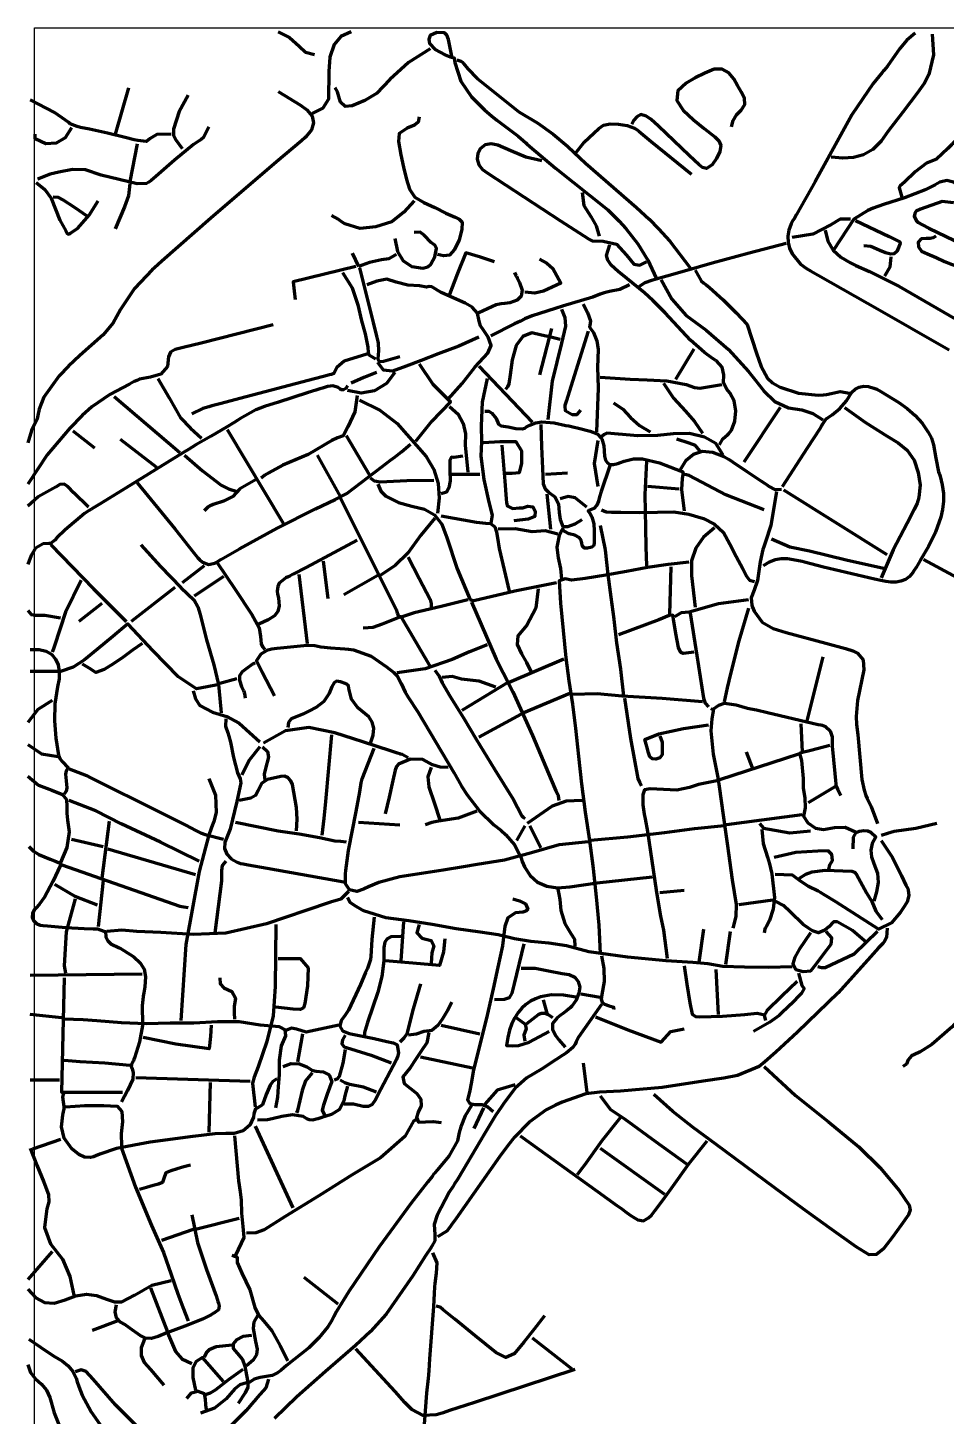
# Model space of a CAD drawing. Header units: inches. Extents: x 0 to 120, y 0 to 120.
# Drawn here: x -0.4 to 49.3, y 44.9 to 120 of the extents above; entities that cross this region are included whole.
import ezdxf

# ---------------------------------------------------------------- set-up
doc = ezdxf.new("R2010")
doc.units = ezdxf.units.IN
doc.header["$MEASUREMENT"] = 0
doc.layers.add('Calque 1', color=7, linetype='Continuous')

msp = doc.modelspace()

# ---------------------------------------------------------------- linework, layer by layer
msp.add_lwpolyline([(0, 0), (0, 120), (120, 120), (120, 0), (0, 0)])
at = {"layer": 'Calque 1', "color": 7, "lineweight": 70, "true_color": 0xffffff}
for points in [[(13.18, 119.778), (13.793, 119.468), (14.311, 118.997), (14.666, 118.683), (15.153, 118.561)], [(17.125, 119.778), (16.571, 119.53), (16.207, 119.087), (15.97, 118.408), (15.929, 117.633), (15.912, 116.133), (15.597, 115.648), (15.021, 115.372)], [(22.583, 118.462), (22.388, 119.374), (22.315, 119.594), (22.172, 119.727), (21.76, 119.74), (21.404, 119.576), (21.33, 119.363), (21.363, 119.141), (21.679, 118.817), (22.208, 118.539), (22.484, 118.426), (22.628, 118.39), (22.702, 118.379), (22.743, 118.126), (23.072, 117.116), (23.638, 116.271), (24.363, 115.539), (24.719, 115.234), (25.004, 115.01), (26.168, 114.14), (26.444, 113.907), (26.577, 113.785), (26.642, 113.723), (26.794, 113.576), (28.179, 112.406), (31.02, 110.156), (31.637, 109.546), (31.993, 109.149), (32.637, 108.316), (33.186, 107.423), (33.631, 106.462)], [(47.637, 119.712), (47.185, 119.332), (46.812, 118.885), (46.142, 117.928), (45.961, 117.7), (45.937, 117.672), (45.861, 117.584), (45.694, 117.385), (45.373, 116.981), (44.214, 115.284), (42.226, 111.688), (41.222, 109.896), (41.09, 109.676), (41.028, 109.572), (40.939, 109.4), (40.816, 109.059), (40.76, 108.722), (40.771, 108.393), (40.847, 108.075), (40.986, 107.772), (41.447, 107.224), (41.764, 106.985), (41.977, 106.858), (42.394, 106.619), (45.731, 104.72), (49.066, 102.817), (49.482, 102.578)], [(48.558, 119.646), (48.631, 118.532), (48.389, 117.479), (48.132, 116.983), (47.769, 116.473), (46.973, 115.442), (46.187, 114.404), (45.801, 113.861), (45.353, 113.415), (44.855, 113.127), (44.31, 112.977), (43.724, 112.943), (43.1, 113.005)], [(56.186, 119.646), (54.996, 118.612), (54.719, 118.337), (54.65, 118.268), (54.477, 118.098), (54.022, 117.664), (52.143, 115.994), (50.269, 114.32), (49.817, 113.883), (49.665, 113.731), (49.652, 113.719), (49.6, 113.674), (49.408, 113.468), (48.789, 112.897), (48.258, 112.68), (47.64, 112.201), (47.066, 111.642), (46.831, 111.45), (46.778, 111.352), (46.914, 110.834)], [(21.4, 118.857), (20.237, 118.125), (19.223, 117.21), (18.494, 116.445), (17.865, 116.072), (17.187, 115.776), (16.809, 115.743), (16.549, 115.972), (16.458, 116.292), (16.397, 116.534), (16.271, 116.753)], [(22.846, 118.265), (23.068, 118.196), (23.156, 118.143), (23.215, 118.071), (23.449, 117.787), (23.94, 117.25), (26.206, 115.454), (27.227, 114.836), (28.053, 114.248), (28.832, 113.598), (29.203, 113.256), (29.811, 112.684), (32.575, 110.275), (33.246, 109.65), (33.763, 109.131), (34.369, 108.456), (35.472, 107.021)], [(37.708, 114.648), (37.801, 114.99), (37.975, 115.286), (38.229, 115.542), (38.426, 115.857), (38.407, 116.184), (38.237, 116.532), (38.039, 116.886), (37.827, 117.23), (37.558, 117.56), (37.21, 117.767), (36.777, 117.762), (36.257, 117.551), (35.745, 117.299), (35.259, 117.01), (34.808, 116.581), (34.75, 116.071), (35.096, 115.539), (35.655, 115.03), (36.232, 114.544), (36.806, 114.107), (37.027, 113.892), (37.137, 113.632), (37.069, 113.314), (36.903, 112.922), (36.665, 112.58), (36.363, 112.393), (36.146, 112.435), (35.949, 112.587), (35.418, 113.098), (34.587, 113.884), (33.757, 114.671), (33.346, 115.056), (33.098, 115.215), (32.801, 115.306), (32.587, 115.189), (32.424, 115.011), (32.316, 114.78)], [(13.18, 116.555), (14.389, 115.809), (14.737, 115.563), (15.014, 115.223), (15.098, 114.859), (14.988, 114.483), (14.685, 114.11), (14.634, 114.064), (14.435, 113.894), (13.989, 113.513), (13.097, 112.753), (9.533, 109.704), (7.767, 108.16), (6.891, 107.38), (6.499, 107.026), (6.368, 106.906), (5.412, 105.904), (4.657, 104.765), (4.259, 104.048), (3.716, 103.397), (2.448, 102.271), (1.839, 101.707), (1.331, 101.179), (0.505, 100.029), (0.252, 99.367), (0.182, 99.033), (0.138, 98.856), (-0.164, 98.216), (-0.366, 97.551)], [(5.092, 116.753), (4.368, 114.254)], [(7.393, 114.254), (6.614, 114.222), (6.259, 114.013), (6.057, 113.849), (5.581, 113.895), (5.389, 113.944), (4.907, 114.062), (3.942, 114.294), (2.975, 114.513), (2.49, 114.614), (2.306, 114.654), (1.937, 114.813), (1.852, 114.87), (1.681, 114.995), (1.078, 115.421), (-0.235, 116.095)], [(8.314, 116.358), (7.819, 115.48), (7.526, 114.517), (7.512, 114.199), (7.644, 113.944), (7.985, 113.465)], [(20.808, 115.175), (20.759, 114.886), (20.556, 114.728), (20.16, 114.562), (19.725, 114.288), (19.683, 113.847), (19.823, 113.129), (19.955, 112.456), (20.115, 111.791), (20.294, 111.264), (20.567, 110.839), (21.062, 110.544), (21.663, 110.285), (22.253, 109.975), (22.761, 109.752), (22.981, 109.652), (23.14, 109.495), (23.123, 109.098), (22.966, 108.536), (22.715, 108.007), (22.449, 107.701), (22.133, 107.663), (21.794, 107.744)], [(2.001, 114.583), (1.662, 114.047), (1.172, 113.756), (0.604, 113.732), (0.034, 113.998), (0.028, 114.254)], [(9.432, 114.648), (9.135, 114.067), (9.012, 113.962), (8.872, 113.873), (8.595, 113.685), (7.567, 112.836), (6.568, 111.952), (6.307, 111.744), (6.175, 111.646), (6.051, 111.572), (5.55, 111.553), (3.611, 112.027), (2.755, 112.313), (2.048, 112.337), (1.32, 112.192), (0.846, 112.085), (0.16, 111.821)], [(29.291, 113.235), (29.739, 113.807), (30.264, 114.308), (30.528, 114.556), (30.773, 114.737), (31.141, 114.803), (31.597, 114.789), (32.061, 114.707), (32.458, 114.57), (32.607, 114.484), (32.691, 114.416), (32.826, 114.305), (33.367, 113.858), (35.538, 112.084)], [(5.552, 113.728), (5.157, 111.689)], [(27.449, 112.807), (26.578, 112.994), (25.764, 113.349), (25.061, 113.648), (24.708, 113.723), (24.386, 113.671), (24.122, 113.479), (23.982, 113.209), (23.955, 112.891), (24.045, 112.58), (24.234, 112.34), (24.489, 112.147), (26.475, 110.859), (28.46, 109.568), (29.972, 108.585), (30.066, 108.523), (30.163, 108.48), (30.768, 108.465), (31.487, 108.29), (32.022, 107.711), (32.415, 107.214), (32.745, 107.162), (33.105, 107.349)], [(0.094, 111.624), (0.561, 111.257), (0.903, 110.789), (1.361, 109.601), (1.685, 109.026), (1.762, 108.879), (1.828, 108.846), (1.945, 108.898), (2.351, 109.159), (2.951, 109.858), (3.448, 110.637)], [(5.157, 111.558), (5.079, 110.911), (4.86, 110.31), (4.368, 109.125)], [(51.451, 111.032), (50.936, 110.954), (50.484, 111.104), (49.717, 111.655), (49.352, 111.738), (48.978, 111.642), (48.717, 111.497), (48.183, 111.227), (47.071, 110.803), (45.935, 110.437), (45.374, 110.238), (45.077, 110.124), (44.32, 109.646), (43.231, 107.974)], [(2.856, 109.815), (2.199, 110.26), (1.54, 110.701), (1.291, 110.819), (1.015, 110.834)], [(20.545, 110.637), (19.976, 110.028), (19.329, 109.513), (18.472, 109.228), (17.605, 109.147), (16.792, 109.394), (16.596, 109.529), (16.505, 109.602), (16.425, 109.658), (16.073, 109.848)], [(29.619, 111.098), (29.722, 110.391), (30.092, 109.79), (30.377, 109.283), (30.54, 108.73)], [(49.743, 110.538), (49.097, 110.602), (47.939, 110.184), (47.699, 110.077), (47.637, 110.015), (47.596, 109.807), (47.693, 109.569), (47.806, 109.469), (48.038, 109.341), (48.38, 109.16), (49.774, 108.503)], [(44.152, 109.651), (43.587, 109.643), (43.087, 109.343), (42.102, 108.836), (40.996, 108.664)], [(19.493, 108.599), (19.643, 107.893), (19.952, 107.391), (20.41, 107.096), (21.005, 107.008), (21.276, 107.069), (21.447, 107.213), (21.658, 107.615), (21.743, 108.06), (21.654, 108.248), (21.46, 108.39), (21.071, 108.783), (20.857, 108.941), (20.545, 108.928)], [(42.771, 109.059), (42.924, 108.451), (43.212, 107.971), (43.622, 107.591), (44.136, 107.284), (44.428, 107.149), (45.17, 106.823), (46.763, 106.034), (49.838, 104.249)], [(44.415, 109.585), (46.243, 108.705), (46.7, 108.485), (46.814, 108.43), (46.828, 108.342), (46.763, 108.159), (46.643, 107.902), (46.508, 107.776), (46.32, 107.76), (46.043, 107.835), (45.735, 107.946), (45.573, 108.023), (45.241, 108.173), (44.875, 108.204)], [(37.05, 97.453), (37.239, 97.761), (37.508, 98.002), (37.57, 98.066), (37.698, 98.244), (37.884, 98.73), (37.935, 99.28), (37.846, 99.816), (37.615, 100.257), (37.446, 100.45), (37.275, 100.795), (37.298, 101.232), (37.202, 101.645), (36.902, 101.98), (36.855, 102.011), (36.662, 102.133), (36.248, 102.43), (35.494, 103.1), (34.12, 104.579), (33.451, 105.256), (32.993, 105.665), (32.047, 106.441), (31.573, 106.826), (31.2, 107.154), (31.01, 107.423), (30.945, 107.688), (31.132, 108.27)], [(40.667, 108.336), (38.665, 107.802), (36.665, 107.265), (35.283, 106.882), (34.213, 106.569), (33.376, 106.333), (33.027, 106.2), (32.71, 106.001)], [(48.755, 108.73), (48.617, 108.641), (48.463, 108.599), (48.247, 108.602), (47.965, 108.581), (47.8, 108.402), (47.825, 108.145), (47.98, 107.915), (48.319, 107.766), (48.779, 107.582), (49.231, 107.366), (49.639, 107.203), (50.018, 107.077), (50.399, 106.955)], [(17.191, 107.81), (17.52, 107.086)], [(19.558, 107.744), (19.174, 107.502), (18.769, 107.448), (18.122, 107.313), (17.52, 107.086)], [(24.885, 107.349), (24.125, 107.587), (23.335, 107.834), (22.887, 106.703), (22.452, 105.574)], [(27.318, 107.481), (27.72, 107.277), (28.035, 106.989), (28.475, 106.195), (27.542, 105.764), (27.059, 105.645), (26.529, 105.705)], [(46.322, 107.612), (46.278, 107.049), (45.993, 106.56)], [(17.388, 107.086), (15.679, 106.67), (13.984, 106.258), (14.043, 105.775), (14.101, 105.311)], [(16.665, 106.757), (17.189, 105.931), (17.488, 105.013), (17.687, 104.149), (17.895, 103.446), (18.037, 102.73), (18.045, 102.433), (18.08, 102.316), (18.441, 102.089)], [(17.586, 107.021), (18.326, 104.062), (18.493, 103.317), (18.566, 103.038), (18.586, 102.939), (18.601, 102.524), (18.575, 102.098), (18.65, 101.956), (18.879, 101.973), (19.756, 102.22)], [(25.97, 106.757), (26.043, 106.609), (26.062, 106.572), (26.067, 106.563), (26.119, 106.472), (26.244, 106.223), (26.373, 105.805), (26.334, 105.488), (26.119, 105.264), (25.718, 105.126), (25.445, 105.088), (25.245, 105.07), (24.973, 105.016), (24.03, 104.587)], [(35.735, 106.889), (36.073, 106.312), (36.206, 106.195), (36.322, 106.109), (36.518, 105.955), (37.249, 105.283), (37.968, 104.591), (38.563, 103.959), (39.059, 102.406), (39.311, 101.685), (39.657, 101.044), (39.918, 100.799), (40.339, 100.572), (41.337, 100.239), (42.404, 100.138), (42.68, 100.15), (42.854, 100.168), (43.097, 100.222), (43.586, 100.335), (44.086, 100.247)], [(22.386, 99.919), (23.143, 100.765), (23.846, 101.659), (24.518, 102.407), (24.7, 102.823), (24.55, 103.272), (24.284, 103.649), (24.136, 103.886), (24.052, 104.133), (23.965, 104.561), (23.675, 104.884), (23.299, 105.098), (22.647, 105.395), (21.994, 105.691), (21.496, 105.985), (21.348, 105.999), (21.203, 105.979), (20.828, 106.035), (20.194, 106.075), (19.559, 106.236), (19.057, 106.412), (18.522, 106.291), (17.98, 106.1)], [(32.184, 106.1), (31.668, 105.845), (31.103, 105.744), (30.826, 105.674), (30.605, 105.585), (30.203, 105.435), (28.558, 104.944), (26.924, 104.422), (26.528, 104.253), (26.29, 104.139), (25.969, 103.981), (24.688, 103.338)], [(33.894, 106.363), (34.47, 105.318), (35.249, 104.443), (36.342, 103.64), (37.552, 102.599), (38.624, 101.419), (38.989, 100.967), (39.194, 100.716), (39.452, 100.368), (40.043, 99.791), (40.782, 99.451), (41.506, 99.333), (42.104, 99.147), (42.64, 98.801)], [(28.502, 104.785), (28.693, 104.324), (28.717, 103.864), (28.501, 102.944), (28.005, 100.896), (27.778, 98.801)], [(29.685, 105.048), (29.919, 104.608), (30.082, 104.15), (30.05, 103.891), (30.024, 103.822), (30.077, 103.729), (30.234, 103.516), (30.425, 103.065), (30.493, 102.593), (30.466, 101.62), (30.47, 101.102), (30.487, 100.51), (30.409, 98.143)], [(12.917, 103.93), (9.021, 102.943), (8.045, 102.705), (7.688, 102.62), (7.601, 102.596), (7.354, 102.465), (7.255, 102.213), (7.186, 101.684), (6.842, 101.258), (6.275, 101.108), (5.673, 100.996), (5.532, 100.932), (5.397, 100.862), (5.133, 100.724), (4.083, 100.162), (3.101, 99.504), (2.574, 99.028), (1.908, 98.352), (0.687, 96.902), (-0.366, 95.316)], [(27.975, 103.733), (27.318, 101.234)], [(24.03, 103.272), (22.948, 102.78), (21.831, 102.371), (20.923, 102.008), (20.104, 101.701), (19.358, 101.433), (18.886, 101.478), (18.572, 101.891)], [(28.436, 103.141), (27.937, 103.269), (27.431, 103.378), (26.906, 103.499), (26.415, 103.297), (26.062, 102.815), (25.837, 102.036), (25.737, 101.236), (25.665, 100.738), (25.591, 100.578), (25.477, 100.445)], [(29.948, 103.601), (29.011, 100.593), (28.778, 99.84), (28.696, 99.571), (28.685, 99.515), (28.713, 99.31), (29.08, 99.093), (29.351, 99.088), (29.554, 99.327)], [(17.98, 102.352), (16.751, 101.977), (16.358, 101.636), (16.199, 101.306), (16.048, 101.25), (15.962, 101.228), (15.642, 101.145), (15.138, 101.015), (11.108, 99.952), (10.101, 99.686), (9.598, 99.553), (9.432, 99.509), (9.112, 99.413), (8.511, 99.13)], [(35.669, 102.615), (34.683, 100.971)], [(20.808, 101.826), (21.544, 100.728), (22.508, 99.766), (21.469, 98.712), (20.611, 97.617)], [(24.03, 101.694), (26.923, 98.669)], [(16.928, 100.642), (16.848, 100.492), (16.723, 100.422), (16.598, 100.426), (16.549, 100.453), (16.419, 100.554), (16.137, 100.64), (15.857, 100.603), (15.579, 100.516), (15.432, 100.472), (15.224, 100.408), (14.809, 100.275), (13.152, 99.733), (12.734, 99.609), (12.438, 99.523), (11.979, 99.34), (11.109, 98.851), (10.994, 98.777), (10.792, 98.649), (10.385, 98.399), (9.562, 97.914), (8.735, 97.437), (8.323, 97.196), (8.118, 97.074), (7.78, 96.869), (4.963, 95.117), (3.55, 94.247), (3.194, 94.033), (3.052, 93.949), (2.982, 93.906), (2.706, 93.723), (1.651, 92.85), (1.199, 92.412), (1.091, 92.296), (0.866, 92.116), (0.78, 92.112), (0.476, 92.09), (0.058, 91.857), (-0.19, 91.453), (-0.366, 90.976)], [(6.67, 101.037), (7.285, 99.986), (7.896, 98.91), (8.445, 98.338), (9.037, 97.814)], [(19.493, 101.365), (19.034, 100.759), (18.397, 100.371), (17.667, 100.233), (16.928, 100.379)], [(18.506, 101.365), (17.807, 101.091), (17.125, 100.773)], [(24.49, 101.037), (24.224, 99.76), (24.16, 98.465), (24.189, 97.615), (24.157, 97.222), (24.152, 96.827), (24.312, 95.575), (24.57, 94.343), (24.758, 93.638), (24.731, 93.427), (24.688, 93.211)], [(30.606, 101.102), (32.233, 100.996), (33.136, 100.968), (34.207, 100.907), (35.261, 100.704), (35.705, 100.552), (36, 100.506), (37.182, 100.708)], [(34.025, 100.773), (34.562, 99.974), (35.218, 99.268), (35.707, 98.698), (36.13, 98.077)], [(4.303, 100.05), (7.853, 97.025)], [(17.454, 100.116), (17.321, 99.233), (16.954, 98.424), (16.69, 97.933), (16.387, 97.817), (16.08, 97.675), (14.799, 96.92), (13.429, 96.341), (12.67, 95.924), (12.457, 95.797), (12.259, 95.644)], [(40.47, 95.184), (41.827, 97.279), (42.495, 98.334), (42.577, 98.466), (42.618, 98.533), (42.63, 98.552), (42.648, 98.582), (42.679, 98.639), (42.834, 98.846), (42.867, 98.872), (42.933, 98.917), (43.152, 99.072), (43.568, 99.41), (43.926, 99.817), (44.213, 100.287), (44.393, 100.457), (44.609, 100.567), (44.855, 100.615), (45.125, 100.599), (45.414, 100.515), (45.562, 100.448), (45.793, 100.325), (46.764, 99.737), (47.216, 99.401), (47.636, 99.027), (48.018, 98.608), (48.352, 98.138), (48.519, 97.803), (48.63, 97.45), (48.765, 96.716), (48.912, 95.985), (48.939, 95.896), (48.954, 95.852), (48.989, 95.746), (49.109, 95.274), (49.168, 94.818), (49.17, 94.377), (49.124, 93.948), (49.034, 93.532), (48.747, 92.729), (48.358, 91.953), (47.917, 91.194), (47.691, 90.816), (47.58, 90.627), (47.526, 90.538), (47.342, 90.322), (47.122, 90.168), (46.874, 90.07), (46.607, 90.023), (46.33, 90.02), (46.051, 90.056), (45.961, 90.074), (45.788, 90.111), (45.442, 90.186), (42.685, 90.831), (42.001, 91.011), (41.66, 91.104), (41.537, 91.138), (41.446, 91.162), (40.741, 91.28), (40.401, 91.276), (40.068, 91.218), (39.74, 91.099), (39.417, 90.91)], [(17.586, 99.853), (18.683, 99.325), (19.614, 98.597), (21.186, 96.815), (21.608, 96.118), (21.833, 95.361), (21.887, 94.562), (21.794, 93.737)], [(22.452, 99.524), (22.915, 99.099), (23.196, 98.6), (23.318, 98.037), (23.306, 97.42), (23.438, 95.973)], [(24.359, 99.261), (24.577, 99.259), (24.742, 99.16), (24.982, 98.868), (25.101, 98.562), (25.254, 98.476), (25.628, 98.411), (26.031, 98.328), (26.387, 98.311), (26.528, 98.354), (26.624, 98.417), (26.793, 98.516), (27.126, 98.642), (27.454, 98.689), (28.104, 98.626), (28.751, 98.49), (28.904, 98.465), (28.978, 98.452), (29.127, 98.422), (29.423, 98.346), (30.059, 98.188), (30.448, 98.034), (30.683, 97.778), (30.791, 97.388), (30.84, 96.825), (30.899, 96.61), (30.993, 96.466), (31.129, 96.39), (31.314, 96.379), (31.553, 96.432), (31.696, 96.482), (31.9, 96.562), (32.41, 96.683), (32.894, 96.69), (33.81, 96.471), (34.7, 96.122), (34.925, 96.04), (35.039, 96.002), (35.093, 95.946), (35.032, 95.631), (34.996, 95.025), (35.143, 93.869)], [(31.329, 99.721), (31.833, 99.376), (32.243, 98.925), (32.738, 98.484), (33.302, 98.143)], [(40.338, 99.458), (38.365, 96.499)], [(43.823, 99.458), (44.956, 98.654), (46.134, 97.918), (46.72, 97.546), (47.219, 97.152), (47.581, 96.609), (47.814, 95.957), (47.907, 95.262), (47.844, 94.593), (47.75, 94.289), (47.591, 93.948), (47.216, 93.216), (46.447, 91.763), (45.796, 90.252)], [(27.384, 98.538), (27.435, 97.349), (27.485, 96.16), (27.524, 95.328), (27.619, 95.072), (27.802, 94.89), (28.156, 94.631), (28.339, 94.246), (28.386, 93.792), (28.446, 93.406), (28.586, 93.033), (28.861, 93.036), (29.256, 93.18), (29.619, 93.409)], [(2.067, 98.209), (3.25, 97.288)], [(4.631, 97.749), (6.604, 96.236)], [(10.418, 98.275), (13.443, 93.211)], [(16.862, 97.946), (18.112, 95.842)], [(30.474, 97.683), (30.278, 96.433), (30.474, 95.184)], [(37.247, 96.894), (36.857, 97.511), (36.243, 97.862), (35.427, 98.053), (34.549, 98.039), (33.702, 97.949), (32.634, 97.933), (31.589, 98.019), (30.971, 98.073), (30.809, 98.004), (30.672, 97.88)], [(35.998, 97.124), (35.753, 97.416), (35.422, 97.533), (34.749, 97.749)], [(5.552, 95.381), (7.617, 92.882), (8.624, 91.613), (8.837, 91.334), (8.92, 91.237), (9.085, 91.091), (9.416, 90.974), (9.75, 91.047), (9.835, 91.089), (9.877, 91.113), (10.086, 91.237), (11.093, 91.821), (13.133, 92.939), (15.208, 93.99), (16.258, 94.491), (16.896, 94.814), (18.795, 96.257), (19.265, 96.624), (19.506, 96.798), (19.608, 96.869), (19.861, 97.065), (20.348, 97.486)], [(8.117, 96.894), (9.079, 96.043), (10.098, 95.261), (10.499, 95.064), (10.944, 94.921)], [(15.284, 96.894), (16.534, 94.658)], [(25.477, 95.907), (25.848, 95.906), (26.232, 95.95), (26.364, 96.431), (26.364, 97.11), (26.061, 97.603), (25.169, 97.608), (24.293, 97.551)], [(25.279, 97.42), (25.446, 95.488), (25.523, 94.522), (25.538, 94.316), (25.546, 94.254), (25.579, 94.149), (25.857, 93.995), (26.24, 94.046), (26.422, 94.046), (26.693, 94.126), (26.964, 94.085), (27.091, 93.866), (27.072, 93.563), (26.701, 93.425), (25.937, 93.343)], [(34.946, 96.105), (35.254, 96.617), (35.654, 96.948), (36.133, 97.094), (36.683, 97.051), (37.292, 96.814), (37.572, 96.65), (37.767, 96.527), (38.532, 96.01), (39.295, 95.49), (39.489, 95.364), (39.6, 95.292), (39.741, 95.195), (40.045, 95.036), (40.404, 95.053)], [(23.175, 96.828), (22.689, 96.753), (22.567, 96.771), (22.477, 96.6), (22.464, 96.043), (22.479, 95.496), (22.408, 95.122), (22.286, 94.88), (21.991, 94.789)], [(31.132, 96.302), (30.648, 94.929), (30.567, 94.63), (30.511, 94.396), (30.423, 94.174), (30.262, 93.994), (29.992, 93.885), (29.948, 93.877), (29.976, 93.836), (30.047, 93.741), (30.156, 93.551), (30.264, 93.171), (30.281, 92.793), (30.269, 92.42), (30.271, 92.237), (30.279, 92.107), (30.24, 91.974), (30.148, 91.903), (29.91, 91.851), (29.751, 91.853), (29.629, 91.983), (29.604, 92.154), (29.558, 92.325), (29.473, 92.441), (29.223, 92.562), (28.928, 92.638), (28.659, 92.784), (28.604, 92.846), (28.579, 92.881), (28.539, 92.852), (28.378, 92.533), (28.266, 91.918), (28.331, 91.326), (28.45, 90.751), (28.502, 90.186)], [(33.105, 96.565), (33.018, 94.757), (33.062, 92.949), (33.077, 91.929), (33.105, 90.91)], [(11.996, 95.579), (11.108, 95.065), (10.735, 94.65), (10.228, 94.391), (9.667, 94.222), (9.464, 94.131), (9.387, 94.093), (9.169, 93.869)], [(21.597, 95.513), (20.149, 95.493), (18.706, 95.421), (18.392, 95.479), (18.178, 95.644)], [(24.096, 95.842), (22.583, 95.842)], [(28.83, 95.907), (27.647, 95.842)], [(39.483, 93.935), (37.395, 94.745), (35.41, 95.782), (35.274, 95.831), (35.143, 95.842)], [(2.922, 94.066), (2.131, 94.854), (1.805, 95.187), (1.598, 95.316), (1.365, 95.298), (1.174, 95.181), (0.849, 94.996), (0.191, 94.638), (-0.366, 94.132)], [(18.572, 95.316), (18.737, 94.939), (18.997, 94.669), (19.691, 94.332), (20.414, 94.136), (21.095, 93.96), (21.64, 93.651), (22.043, 93.158), (22.298, 92.431), (22.86, 90.734), (23.57, 89.069)], [(27.712, 94.789), (27.91, 92.883)], [(29.882, 94.066), (29.249, 94.58), (28.876, 94.658), (28.436, 94.526)], [(34.88, 95.053), (33.17, 95.184)], [(40.141, 94.921), (39.829, 93.09), (39.553, 92.202), (39.452, 91.932), (39.398, 91.776), (39.257, 91.121), (39.107, 90.113), (38.929, 89.583), (38.768, 89.171), (38.801, 88.77), (38.842, 88.668), (38.935, 88.447), (39.374, 87.862), (39.966, 87.507), (40.665, 87.287), (42.807, 86.728), (43.872, 86.428), (44.277, 86.302), (44.532, 86.174), (44.823, 85.813), (44.859, 85.27), (44.529, 83.621), (44.451, 82.756), (44.478, 82.319), (44.547, 81.753), (44.756, 79.353), (44.889, 78.764), (44.983, 78.473), (45.041, 78.324), (45.266, 77.888), (45.599, 76.969)], [(46.125, 91.502), (40.535, 94.987)], [(16.534, 94.592), (18.046, 91.567), (19.557, 88.542), (19.628, 88.364), (19.69, 88.181)], [(30.672, 93.935), (30.932, 93.83), (31.207, 93.802), (31.724, 93.801), (32.711, 93.788), (33.697, 93.799), (34.587, 93.82), (35.403, 93.699), (36.191, 93.463), (36.792, 93.16), (37.276, 92.7), (37.623, 92.068), (37.962, 91.399), (38.315, 90.737), (38.516, 90.348), (38.678, 90.134), (38.957, 90.055)], [(21.663, 93.474), (20.892, 92.559), (20.196, 91.58), (19.514, 90.924), (18.704, 90.384)], [(21.991, 93.606), (23.909, 93.271), (24.392, 93.21), (24.674, 93.189), (24.901, 93.013), (24.997, 92.723), (25.041, 92.423), (25.144, 91.839), (25.674, 89.529)], [(28.304, 92.619), (27.624, 92.786), (26.923, 92.747), (26.01, 92.911), (25.082, 92.883)], [(30.606, 93.08), (30.876, 91.766), (31.01, 90.432), (31.186, 89.2), (31.34, 88.014), (31.488, 86.745), (31.707, 85.313), (31.855, 83.874)], [(36.787, 92.948), (36.191, 92.445), (35.772, 91.856), (35.548, 91.172), (35.537, 90.384), (35.735, 88.674)], [(0.883, 92.028), (2.033, 90.843), (3.186, 89.661), (4.071, 88.771), (4.96, 87.885)], [(5.749, 92.028), (6.824, 90.868), (7.914, 89.722), (8.632, 89.043), (8.837, 88.677), (8.958, 88.277), (9.306, 86.902), (9.702, 85.542), (9.949, 84.483), (10.028, 83.72), (10.089, 82.953)], [(17.454, 92.291), (14.696, 90.804), (13.998, 90.45), (13.822, 90.364), (13.718, 90.314), (13.593, 90.25), (13.238, 89.967), (13.154, 89.778), (13.135, 89.532), (13.152, 89.383), (13.191, 89.155), (13.227, 88.737), (13.163, 88.434), (12.975, 88.2), (12.638, 87.988), (12.128, 87.753)], [(39.878, 92.356), (40.868, 91.935), (41.922, 91.72), (43.917, 91.222), (45.927, 90.778)], [(9.169, 90.91), (7.985, 89.989)], [(9.892, 91.041), (10.828, 89.664), (11.749, 88.278), (12.158, 87.54), (12.227, 87.078), (12.257, 86.691), (12.331, 86.514), (12.457, 86.372)], [(15.613, 91.173), (15.876, 89.134)], [(20.216, 91.37), (20.805, 90.218), (21.408, 89.073), (21.454, 88.868), (21.465, 88.674)], [(35.406, 91.107), (34.278, 90.971), (33.154, 90.807), (32.035, 90.599), (30.912, 90.4), (29.787, 90.214), (29.054, 90.12), (28.704, 90.192), (28.384, 90.085), (28.447, 88.881), (28.597, 87.398), (28.749, 85.918), (28.912, 84.675), (29.096, 83.429), (29.266, 82.116), (29.433, 80.609), (29.599, 79.103), (29.794, 77.585), (30.024, 76.056), (30.224, 74.524), (30.378, 72.995), (30.536, 71.467), (30.606, 69.933)], [(48.098, 91.239), (51.78, 89.266)], [(2.527, 90.121), (1.671, 88.399), (1.078, 86.57), (1.02, 86.404), (0.949, 86.241)], [(10.221, 90.318), (8.643, 89.266)], [(14.298, 90.449), (14.758, 86.701)], [(18.572, 90.384), (16.731, 89.332)], [(34.42, 90.844), (34.354, 88.279)], [(7.59, 89.726), (5.223, 87.885)], [(28.239, 89.989), (25.993, 89.54), (23.765, 89.008), (23.672, 89.024), (23.57, 89.069)], [(27.252, 89.66), (27.126, 88.607), (26.635, 87.699), (26.156, 87.122), (26.104, 86.649), (26.353, 86.149), (26.61, 85.672), (26.858, 85.189)], [(3.645, 88.871), (2.396, 87.885)], [(23.438, 89.069), (21.993, 88.7), (20.541, 88.362), (20.213, 88.245), (19.887, 88.148)], [(23.635, 88.937), (24.97, 85.858), (25.351, 85.11), (25.87, 84.089), (26.932, 81.722), (27.947, 79.335), (28.211, 78.742), (28.309, 78.527), (28.328, 78.468), (28.37, 78.218)], [(38.628, 89.069), (36.996, 88.839), (35.41, 88.401), (34.981, 88.367), (34.617, 88.148)], [(38.628, 88.608), (38.098, 86.843), (37.647, 85.056), (37.469, 84.303), (37.313, 83.545)], [(-0.366, 88.477), (-0.177, 88.272), (0.061, 88.238), (0.563, 88.236), (1.409, 88.082)], [(17.783, 87.556), (18.327, 87.587), (18.827, 87.768), (19.821, 88.159), (21.4, 85.452)], [(35.669, 86.241), (35.095, 86.168), (34.964, 86.208), (34.844, 86.481), (34.694, 87.237), (34.577, 88.023), (34.539, 88.225), (34.335, 88.217), (33.778, 87.984), (31.592, 87.162)], [(35.472, 88.345), (35.836, 86.044), (36.183, 83.74), (36.289, 83.478), (36.458, 83.282)], [(9.892, 84.465), (9.336, 84.36), (8.757, 84.249), (7.782, 84.893), (6.425, 86.313), (5.045, 87.758), (4.234, 87.078), (3.405, 86.389), (2.7, 85.823), (2.096, 85.43), (1.409, 85.189)], [(-0.235, 86.372), (0.246, 86.373), (0.632, 86.279), (0.929, 86.103), (1.141, 85.855), (1.275, 85.545), (1.334, 85.186), (1.324, 84.786), (1.249, 84.358), (1.105, 83.446), (1.082, 82.517), (1.154, 81.583), (1.297, 80.655), (1.37, 80.48), (1.504, 80.314), (1.82, 79.977), (1.71, 79.813), (1.669, 79.638), (1.705, 79.269), (1.746, 78.896), (1.71, 78.717), (1.606, 78.547)], [(5.815, 86.701), (5.309, 86.332), (4.801, 85.967), (4.291, 85.624), (3.774, 85.293), (3.311, 85.141), (2.957, 85.359), (2.593, 85.583)], [(12.983, 83.874), (12.309, 85.145), (12.017, 85.768), (12.258, 86.14), (12.614, 86.363), (12.832, 86.419), (13.131, 86.446), (14.757, 86.609), (15.163, 86.585), (15.489, 86.529), (16.015, 86.464), (16.538, 86.43), (16.795, 86.416), (16.992, 86.403), (17.261, 86.364), (18.218, 86.009), (19.046, 85.445), (19.438, 85.128), (19.613, 84.951), (19.841, 84.53), (20.044, 84.07), (20.207, 83.807), (20.736, 83.012), (22.68, 79.73), (22.916, 79.315), (23.1, 78.994), (23.398, 78.523), (24.069, 77.66), (24.851, 76.9), (25.22, 76.602), (25.497, 76.356), (25.965, 75.806), (26.305, 75.14), (26.38, 74.918), (26.499, 74.628), (26.811, 74.147), (27.218, 73.796), (27.714, 73.577), (28.297, 73.49), (28.962, 73.537), (30.444, 73.765), (33.433, 74.076)], [(24.49, 86.635), (23.533, 86.249), (22.586, 85.841), (21.14, 85.33), (19.624, 85.123)], [(11.93, 85.649), (11.831, 85.601), (11.807, 85.588), (11.801, 85.584), (11.721, 85.53), (11.515, 85.389), (11.228, 85.161), (11.094, 84.957), (11.092, 84.716), (11.206, 84.378), (11.3, 84.154), (11.338, 84.065), (11.343, 84.051), (11.362, 83.991), (11.404, 83.742)], [(28.633, 85.846), (25.674, 84.597)], [(42.64, 85.978), (41.785, 82.526)], [(1.343, 85.189), (-0.235, 85.189)], [(21.663, 85.255), (21.896, 84.938), (22.045, 84.577), (22.494, 83.833), (23.215, 82.686), (23.897, 81.535), (24.893, 79.904), (25.89, 78.276), (26.364, 77.386), (26.443, 77.308), (26.529, 77.232)], [(24.951, 84.334), (24.054, 84.667), (23.105, 84.768), (22.594, 84.923), (22.057, 84.86)], [(8.577, 84.137), (8.704, 83.7), (8.947, 83.356), (9.635, 82.988), (10.403, 82.762), (11.066, 82.398), (12.194, 81.375)], [(10.944, 84.794), (10.023, 84.531)], [(18.178, 81.309), (18.318, 81.744), (18.35, 82.122), (18.272, 82.452), (18.082, 82.744), (17.483, 83.215), (17.153, 83.691), (17.011, 84.266), (16.992, 84.418), (16.854, 84.522), (16.547, 84.634), (16.345, 84.656), (16.204, 84.57), (16.083, 84.36), (15.939, 84.006), (15.657, 83.566), (15.255, 83.253), (14.841, 83.05), (14.521, 82.885), (13.884, 82.63), (13.734, 82.437), (13.706, 82.164)], [(25.608, 84.597), (23.109, 83.085)], [(0.949, 83.611), (0.184, 83.138), (-0.366, 82.427)], [(28.962, 84.005), (26.463, 82.953)], [(36.13, 83.545), (33.96, 83.73), (31.789, 83.851), (30.443, 83.97), (29.093, 83.939)], [(31.921, 83.742), (32.236, 81.564), (32.636, 79.4), (32.731, 79.194), (32.842, 79.008)], [(36.721, 83.15), (37.025, 83.374), (37.336, 83.466), (37.963, 83.392), (38.571, 83.206), (38.748, 83.167), (39.052, 83.105), (39.66, 82.971), (42.085, 82.395), (42.39, 82.329), (42.542, 82.297), (42.614, 82.282), (42.795, 82.214), (43.044, 81.984), (43.153, 81.662), (43.159, 81.479), (43.145, 81.141), (43.302, 79.663), (43.339, 79.295), (43.349, 79.11), (43.354, 79.025), (43.441, 78.831), (43.626, 78.481)], [(10.352, 82.624), (10.328, 82.236), (10.453, 81.876), (10.521, 81.696), (10.604, 81.362), (10.756, 80.535), (10.981, 79.715), (11.129, 79.385), (11.16, 79.171), (10.938, 78.154), (10.592, 76.652), (10.287, 75.943), (10.281, 75.611), (10.405, 75.305), (10.639, 75.049), (10.958, 74.867), (11.142, 74.81), (11.293, 74.782), (11.552, 74.736), (12.588, 74.553), (16.731, 73.813)], [(26.332, 82.887), (24.03, 81.638)], [(36.59, 83.183), (36.708, 83.105), (36.723, 83.037), (36.702, 82.954), (36.634, 82.627), (36.584, 81.982), (36.72, 80.71), (36.973, 79.448), (37.066, 78.839), (37.134, 78.325), (37.277, 77.297), (37.423, 76.27), (37.496, 75.757), (37.55, 75.366), (37.744, 73.925), (37.961, 72.579), (37.934, 71.944), (37.773, 71.314)], [(20.216, 80.52), (19.887, 80.697), (19.792, 80.721), (19.768, 80.728), (19.634, 80.77), (19.257, 80.89), (17.754, 81.389), (16.247, 81.872), (14.848, 82.162), (13.57, 81.977), (12.391, 81.309)], [(33.828, 81.704), (33.962, 81.361), (33.96, 81), (33.949, 80.676), (33.837, 80.509), (33.618, 80.451), (33.408, 80.468), (33.284, 80.564), (33.217, 80.783), (33.132, 81.127), (33.024, 81.509), (33.772, 81.822), (35.103, 82.096), (36.458, 82.295)], [(41.456, 82.361), (41.522, 80.849)], [(-0.366, 81.243), (0.38, 80.726), (1.278, 80.586)], [(12.194, 81.112), (11.627, 80.404), (11.207, 79.599)], [(12.325, 81.112), (12.612, 80.852), (12.653, 80.551), (12.491, 79.932), (12.431, 79.637), (12.457, 79.336)], [(16.073, 81.769), (15.91, 79.961), (15.743, 78.153), (15.648, 77.232), (15.547, 76.311)], [(43.034, 81.178), (41.998, 80.923), (41.48, 80.795), (41.385, 80.745), (41.427, 80.618), (41.494, 80.367), (41.581, 79.395), (41.578, 78.885), (41.668, 78.356), (41.698, 77.819), (41.634, 77.541), (41.601, 77.359), (41.834, 77.003), (42.254, 76.714), (42.69, 76.65), (43.275, 76.749), (43.855, 76.767), (44.415, 76.509)], [(29.948, 75.983), (28.391, 75.814), (26.89, 75.389), (25.428, 74.975), (23.951, 74.743), (23.214, 74.624), (22.109, 74.443), (19.77, 74.091), (18.631, 73.775), (18.076, 73.547), (17.836, 73.429), (17.797, 73.409), (17.431, 73.296), (17.049, 73.385), (16.825, 73.703), (16.815, 74.089), (16.826, 74.196), (16.831, 74.251), (16.846, 74.43), (16.986, 75.502), (17.394, 77.621), (17.598, 78.68), (17.679, 79.166), (17.724, 79.38), (18.375, 81.046)], [(22.386, 79.994), (21.946, 80.01), (21.529, 80.134), (20.999, 80.426), (20.338, 80.448), (19.697, 80.179), (19.58, 80.046), (19.505, 79.844), (19.388, 79.284), (19.181, 78.389), (18.967, 77.495)], [(41.324, 80.717), (37.05, 79.336)], [(38.497, 80.849), (38.826, 79.994)], [(1.869, 79.928), (2.819, 79.564), (3.043, 79.439), (3.299, 79.311), (3.842, 79.04), (6.013, 77.957), (8.182, 76.869), (8.723, 76.596), (8.983, 76.467), (9.225, 76.374), (10.221, 76.114)], [(21.465, 79.994), (21.274, 79.484), (21.334, 78.942), (21.63, 78.054), (21.926, 77.166)], [(-0.366, 79.534), (0.222, 79.031), (0.938, 78.768), (1.522, 78.538), (1.725, 78.262), (1.744, 77.889), (1.744, 77.518), (1.776, 77.15), (1.876, 76.519), (1.74, 75.672), (1.409, 74.865)], [(9.432, 79.402), (9.791, 78.493), (9.821, 77.554), (9.7, 77.066), (9.578, 76.745), (9.411, 76.279), (8.906, 74.371), (8.192, 70.416), (7.919, 66.316)], [(14.166, 76.574), (14.211, 77.207), (14.164, 77.832), (13.957, 79.071), (13.872, 79.282), (13.713, 79.442), (13.518, 79.525), (13.321, 79.509), (12.609, 79.338), (12.3, 79.152), (12.106, 78.749), (11.958, 78.479), (11.7, 78.343), (11.076, 78.218)], [(36.919, 79.271), (35.92, 79.074), (35.438, 78.906), (34.752, 78.77), (33.3, 78.837), (32.996, 78.785), (32.917, 78.513), (32.901, 77.984), (32.989, 77.47), (33.043, 77.219), (33.166, 76.538), (33.627, 73.368), (33.755, 72.578), (33.871, 71.954), (34.022, 71.197), (34.223, 69.67)], [(43.297, 78.942), (41.85, 78.087)], [(8.906, 74.931), (6.807, 75.962), (4.691, 76.956), (3.313, 77.66), (1.869, 78.218)], [(29.619, 78.218), (28.764, 78.18), (28.006, 77.91), (26.66, 76.969)], [(23.931, 77.627), (22.926, 77.253), (21.86, 77.089), (21.499, 77.024), (21.137, 76.903)], [(41.522, 77.429), (37.445, 76.903)], [(4.039, 77.101), (3.645, 74.01)], [(10.878, 77.035), (12.032, 76.796), (13.189, 76.578), (14.314, 76.412), (15.412, 76.207), (16.241, 76.034), (16.551, 76.003), (16.862, 75.983)], [(17.52, 77.035), (19.756, 76.903)], [(26.529, 76.837), (26.069, 76.048)], [(26.792, 76.837), (27.384, 75.654)], [(37.313, 76.837), (35.697, 76.682), (34.089, 76.455), (32.087, 76.233), (30.08, 76.048)], [(39.22, 76.969), (39.436, 76.712), (39.748, 76.652), (40.859, 76.468), (41.982, 76.574)], [(39.352, 76.64), (39.418, 75.876), (39.646, 75.149), (39.762, 74.786), (39.82, 74.557), (39.892, 74.24), (40.027, 72.968), (39.957, 72.339), (39.759, 71.721), (39.604, 71.418), (39.54, 71.313), (39.532, 71.3), (39.51, 71.248), (39.483, 71.051)], [(44.284, 75.588), (44.302, 76.236), (44.456, 76.482), (44.625, 76.558), (44.875, 76.592), (45.086, 76.571), (45.244, 76.498), (45.508, 76.248), (45.318, 75.888), (45.244, 75.522), (45.278, 75.158), (45.413, 74.805), (45.601, 74.285), (45.638, 73.774), (45.559, 73.268), (45.401, 72.76)], [(48.821, 76.969), (47.68, 76.694), (46.515, 76.527), (46.152, 76.431), (45.796, 76.311)], [(2.001, 76.114), (3.711, 75.72)], [(45.796, 76.048), (46.422, 75.134), (46.902, 74.137), (47.143, 73.639), (47.241, 73.453), (47.272, 73.381), (47.308, 73.073), (47.203, 72.734), (47.065, 72.5), (46.854, 72.168), (46.365, 71.597), (45.661, 71.261), (43.35, 72.734), (42.765, 73.094), (42.526, 73.236), (42.397, 73.307), (41.873, 73.565), (41.376, 73.896), (41.015, 74.178), (40.075, 74.207)], [(-0.301, 75.72), (-0.053, 75.475), (0.229, 75.293), (0.855, 75.031), (1.176, 74.906), (1.335, 74.836), (1.413, 74.798), (1.397, 74.707), (0.998, 73.828), (0.532, 72.986), (0.244, 72.595), (0.081, 72.409), (-0.023, 72.293), (-0.116, 72.096), (-0.121, 71.897), (-0.047, 71.714), (0.099, 71.566), (0.309, 71.472), (0.446, 71.45), (0.694, 71.427), (1.688, 71.341), (2.683, 71.286), (3.18, 71.279), (3.305, 71.279), (3.344, 71.279), (3.4, 71.274), (3.747, 71.138), (3.834, 71.117), (3.855, 70.839), (3.961, 70.617), (4.136, 70.46), (4.577, 70.24), (4.686, 70.187), (4.737, 70.159), (4.827, 70.104), (5.365, 69.749), (5.723, 69.431), (5.927, 69.094), (5.999, 68.683), (5.964, 68.14), (5.914, 67.802), (5.885, 67.627), (5.878, 67.588), (5.853, 67.431), (5.817, 67.113), (5.816, 66.797), (5.823, 66.719), (5.843, 66.5), (5.838, 66.044), (5.677, 65.162), (5.407, 64.302), (5.37, 64.195), (5.351, 64.139), (5.339, 64.109), (5.308, 64.047), (5.246, 63.927), (5.231, 63.829), (5.247, 63.794), (5.289, 63.693), (5.338, 63.501), (5.324, 63.149), (5.023, 62.525), (4.697, 61.91)], [(3.974, 75.588), (8.708, 74.207)], [(42.968, 74.47), (43.035, 74.725), (43.165, 74.966), (43.129, 75.286), (42.939, 75.481), (42.376, 75.469), (41.179, 75.393), (40.009, 75.128)], [(1.475, 74.733), (4.664, 73.615), (7.855, 72.501), (8.081, 72.456), (8.314, 72.432)], [(10.352, 74.931), (10.157, 74.699), (10.108, 74.43), (10.111, 73.874), (9.76, 71.051)], [(41.39, 74.01), (41.721, 74.222), (42.063, 74.352), (42.772, 74.434), (44.219, 74.395), (44.365, 74.334), (44.473, 74.204), (45.008, 73.22), (45.3, 72.742), (45.519, 72.23), (45.862, 71.774)], [(52.175, 74.667), (52.048, 74.508), (52.016, 74.375), (52.025, 74.29), (52.051, 74.06), (52.094, 73.599), (52.216, 71.75), (52.251, 71.245), (52.244, 70.586), (51.989, 69.349), (51.442, 68.209), (50.621, 67.098), (49.65, 65.977), (48.543, 65.014), (47.909, 64.625), (47.567, 64.461), (47.439, 64.401), (47.273, 64.188), (47.18, 63.955), (46.98, 63.817)], [(1.08, 73.681), (2.187, 73.03), (3.382, 72.563)], [(3.711, 73.878), (3.448, 71.38)], [(2.198, 72.892), (1.719, 71.114), (1.609, 69.275), (1.632, 69.078), (1.672, 68.881)], [(16.994, 73.287), (16.572, 72.874), (16.021, 72.709), (14.682, 72.26), (12.555, 71.537), (10.355, 71.033), (8.584, 70.964), (6.826, 71.071), (5.539, 71.124), (4.724, 71.197), (3.908, 71.117)], [(40.996, 69.21), (39.703, 69.174), (38.412, 69.197), (37.24, 69.231), (36.429, 69.386), (35.619, 69.451), (34.177, 69.548), (32.081, 69.744), (29.994, 70.033), (28.783, 70.348), (27.824, 70.488), (26.857, 70.579), (25.966, 70.731), (25.09, 70.937), (24.101, 71.091), (22.808, 71.279), (21.521, 71.497), (20.257, 71.695), (19.002, 71.859), (17.797, 72.251), (17.317, 72.535), (17.081, 72.701), (16.928, 72.958)], [(25.871, 72.892), (26.23, 72.779), (26.564, 72.624), (26.697, 72.334), (26.575, 72.228), (26.425, 72.169), (26.025, 72.137), (25.615, 71.867), (25.435, 71.388), (25.313, 70.357), (25.072, 69.19), (24.808, 68.028), (24.45, 66.445), (24.06, 64.868), (23.734, 63.549), (23.634, 62.996), (23.528, 62.443), (23.431, 62.016), (23.555, 61.828), (23.821, 61.775), (24.194, 61.772), (24.531, 61.636), (24.819, 61.384)], [(28.304, 73.418), (28.371, 73.136), (28.423, 72.855), (28.475, 72.257), (28.69, 71.55), (29.008, 71.013), (29.207, 70.708), (29.225, 70.327)], [(35.143, 73.352), (33.828, 73.221)], [(39.943, 72.826), (38.102, 72.563)], [(45.007, 70.525), (44.261, 71.185), (43.426, 71.643), (43.234, 71.64), (42.964, 71.384), (42.752, 71.202), (42.422, 71.046), (42.085, 71.153), (41.864, 71.298), (41.581, 71.502), (40.876, 72.192), (40.514, 72.523), (40.075, 72.76)], [(13.048, 71.511), (13.022, 68.155), (12.902, 66.567), (12.572, 65.171), (12.095, 63.809), (11.884, 63.25), (11.792, 62.926), (11.93, 61.647)], [(18.375, 71.906), (18.253, 70.685), (18.206, 70.075), (18.193, 69.769), (18.182, 69.614), (18.021, 69.133), (17.914, 68.911), (17.635, 68.257), (16.982, 66.863), (16.762, 66.54), (16.594, 66.315), (16.513, 65.998), (16.667, 65.757), (17.021, 65.604), (18.374, 65.331), (19.066, 65.175), (19.408, 65.098), (19.622, 65.005), (19.699, 64.554), (19.646, 64.347), (19.564, 64.175), (19.402, 63.859), (18.736, 62.601), (18.428, 62.007), (18.258, 61.772), (18.05, 61.653), (17.788, 61.662), (17.252, 61.786), (16.731, 61.779)], [(19.953, 71.643), (19.821, 69.538)], [(20.808, 71.511), (20.682, 71.047), (20.959, 70.773), (21.461, 70.644), (21.599, 70.35), (21.498, 69.972), (21.468, 69.69), (21.465, 69.407)], [(19.821, 70.853), (19.279, 70.837), (19.081, 70.735), (18.949, 70.548), (18.896, 70.254), (18.897, 70.162), (18.905, 69.981), (18.898, 69.541), (18.782, 68.684), (18.567, 67.85), (18.019, 66.208), (17.89, 65.796), (17.85, 65.656), (17.848, 65.651), (17.845, 65.627), (17.849, 65.527)], [(22.189, 70.722), (22.118, 70.018), (21.908, 69.279), (20.467, 69.406), (18.967, 69.538)], [(46.125, 71.314), (46.094, 70.806), (45.974, 70.566), (45.887, 70.473), (45.662, 70.235), (45.223, 69.75), (43.475, 67.8), (41.272, 65.676), (40.112, 64.597), (39.516, 64.078), (39.2, 63.83), (38.024, 63.33), (37.288, 63.193), (36.179, 63.029), (33.96, 62.697), (31.702, 62.495), (30.57, 62.435), (29.819, 62.338), (28.55, 61.893), (28.192, 61.741), (27.675, 61.478), (26.759, 60.817), (25.973, 60.009), (25.618, 59.564), (25.163, 58.944), (23.271, 56.274), (22.802, 55.603), (22.567, 55.268), (22.485, 55.15), (22.3, 54.911), (21.794, 54.611)], [(36.195, 71.248), (35.932, 69.473)], [(37.642, 71.117), (37.379, 69.341)], [(41.982, 71.051), (41.672, 70.599), (41.368, 70.144), (41.135, 69.731), (41.027, 69.375), (41.186, 69.078), (41.584, 68.961), (42, 69.007), (42.277, 69.349), (42.689, 69.896), (43.107, 70.441), (43.141, 70.79), (42.994, 70.948), (42.837, 71.117)], [(45.599, 71.117), (44.339, 69.909), (42.769, 69.152), (42.58, 69.159), (42.377, 69.21)], [(26.463, 70.459), (25.942, 68.288), (25.829, 67.796), (25.684, 67.542), (25.404, 67.448), (24.885, 67.434)], [(13.18, 69.67), (13.784, 69.67), (14.378, 69.67), (14.797, 69.161), (14.76, 68.185), (14.628, 67.237), (14.55, 67.003), (14.363, 66.909), (13.995, 66.934), (13.522, 66.986), (13.048, 67.04)], [(26.332, 69.144), (27.08, 69.149), (27.812, 69), (28.546, 68.853), (28.929, 68.797), (29.229, 68.65), (29.418, 68.419), (29.493, 68.124), (29.453, 67.783), (29.297, 67.414), (29.174, 67.224), (29.07, 67.091), (28.981, 66.997), (28.781, 66.828), (28.564, 66.673), (28.456, 66.597), (28.27, 66.454), (28.027, 66.153), (28.019, 65.834), (28.206, 65.486), (28.364, 65.276), (28.699, 64.869)], [(30.672, 69.801), (30.805, 69.116), (30.813, 68.425), (30.693, 67.719), (30.663, 67.462), (30.704, 67.297), (30.839, 67.189), (31.088, 67.1), (31.262, 67.052), (31.33, 67.033), (31.333, 67.02), (31.329, 66.908)], [(35.143, 69.275), (35.299, 68.275), (35.458, 67.276), (35.584, 66.664), (35.751, 66.538), (35.998, 66.507), (37.211, 66.539), (38.421, 66.629), (39.1, 66.708), (39.258, 66.681), (39.417, 66.645)], [(5.815, 68.815), (-0.235, 68.749)], [(1.606, 68.618), (1.537, 65.577), (1.466, 62.436), (3.141, 62.436), (4.763, 62.436)], [(10.023, 68.618), (10.047, 68.294), (10.244, 68.073), (10.673, 67.884), (10.87, 67.522), (10.803, 67.061), (10.796, 66.725), (10.813, 66.382)], [(36.853, 69.078), (36.984, 66.645)], [(41.324, 68.881), (41.516, 68.197), (41.641, 68.041), (41.486, 67.786), (40.893, 67.172), (40.278, 66.582), (39.778, 66.231), (38.891, 65.724)], [(41.259, 68.42), (40.437, 67.631), (39.613, 66.844), (39.471, 66.591), (39.549, 66.316)], [(20.874, 68.289), (20.492, 66.947), (20.136, 65.595), (19.984, 65.357), (19.756, 65.133)], [(29.291, 67.566), (28.618, 67.685), (27.975, 67.695), (27.376, 67.586), (27.097, 67.485), (26.834, 67.351), (26.589, 67.183), (26.364, 66.98), (26.161, 66.741), (25.981, 66.464), (25.826, 66.149), (25.698, 65.795), (25.599, 65.4), (25.531, 64.963), (25.862, 64.94), (26.176, 64.968), (26.76, 65.143), (27.844, 65.724)], [(29.554, 67.763), (30.606, 67.566)], [(30.672, 67.171), (29.43, 65.41), (29.31, 65.167), (29.247, 65.039), (29.114, 64.851), (28.775, 64.556), (28.588, 64.435), (28.221, 64.202), (27.432, 63.687), (26.628, 63.213), (25.996, 62.646), (25.479, 61.949), (25.416, 61.86), (25.264, 61.646), (24.943, 61.168), (24.336, 60.192), (23.175, 58.207), (22.877, 57.715), (22.725, 57.471), (22.632, 57.323), (22.433, 57.026), (21.783, 55.785), (21.625, 55.276), (21.663, 54.743), (21.657, 54.39), (21.496, 54.1), (21.454, 54.039), (21.147, 53.58), (20.462, 52.511), (19.019, 50.429), (18.17, 49.485), (17.362, 48.74), (15.748, 47.333), (14.188, 45.962), (12.975, 44.787)], [(22.583, 67.303), (22.338, 66.845), (22.079, 66.398), (21.813, 66.037), (21.493, 65.777), (21.056, 65.721), (20.645, 65.575), (20.216, 65.527)], [(27.515, 67.434), (27.712, 66.711)], [(1.475, 66.448), (-0.235, 66.645)], [(13.048, 61.582), (13.165, 62.159), (13.206, 62.741), (13.252, 63.375), (13.257, 64.164), (13.366, 64.945), (13.587, 65.481), (13.556, 65.806), (13.249, 65.971), (12.203, 66.069), (11.071, 66.237), (9.906, 66.234), (8.623, 66.176), (7.337, 66.164), (6.033, 66.133), (4.701, 66.183), (3.369, 66.296), (2.624, 66.354), (2.114, 66.36), (1.606, 66.382)], [(26.069, 66.448), (26.544, 66.109), (26.597, 65.857), (26.472, 65.522), (26.529, 65.198)], [(28.041, 66.448), (27.811, 66.624), (27.604, 66.697), (27.416, 66.687), (27.243, 66.614), (26.595, 66.119)], [(30.343, 66.513), (32.103, 65.804), (33.904, 65.137), (34.418, 65.712), (35.143, 65.856)], [(9.563, 66.053), (9.513, 65.449), (9.457, 64.781), (7.647, 65.036), (5.881, 65.396)], [(16.468, 66.053), (14.693, 65.686), (14.167, 65.842), (13.909, 65.892), (13.64, 65.79)], [(14.495, 65.593), (14.232, 64.08)], [(16.797, 65.527), (16.661, 65.261), (16.625, 65.048), (16.755, 64.886), (17.12, 64.773), (18.216, 64.444), (19.295, 64.015)], [(21.334, 65.659), (21.23, 65.109), (20.912, 64.658), (20.62, 64.217), (20.318, 63.761), (19.925, 63.26), (19.992, 62.907), (20.334, 62.644), (20.674, 62.368), (20.908, 62.055), (20.924, 61.704), (20.753, 61.354), (20.667, 61.074), (20.779, 60.809), (21.149, 60.828), (21.567, 60.855), (21.991, 60.792)], [(21.991, 66.053), (24.096, 65.593)], [(16.797, 64.738), (16.679, 64.006), (16.482, 63.285), (16.363, 63.135), (16.205, 63.094)], [(5.157, 63.883), (3.812, 64.014), (2.461, 64.078), (2.035, 64.118), (1.606, 64.146)], [(13.443, 63.817), (13.883, 63.984), (14.315, 63.971), (14.74, 63.802), (14.842, 63.739), (14.873, 63.717), (14.996, 63.634), (15.057, 63.612), (15.24, 63.577), (15.622, 63.53), (15.939, 63.373), (16.081, 63.01), (15.829, 62.326), (15.635, 61.728), (15.569, 61.464), (15.679, 61.187)], [(20.874, 64.343), (23.701, 63.752)], [(29.685, 64.015), (29.882, 62.436)], [(1.343, 63.094), (-0.235, 63.094)], [(13.114, 63.16), (12.889, 63.014), (12.742, 62.81), (12.54, 62.313), (12.332, 61.745), (12.045, 61.578), (11.954, 61.53), (11.88, 61.322), (11.871, 61.269), (11.844, 61.088), (11.642, 60.654), (11.281, 60.345), (10.8, 60.207), (10.648, 60.205), (10.348, 60.206), (9.752, 60.177), (8.569, 60.039), (6.263, 59.724), (4.426, 59.386), (3.536, 59.088), (3.317, 58.997), (3.186, 58.942), (3.02, 58.897), (2.704, 58.917), (2.392, 59.069), (2.024, 59.368), (1.595, 59.958), (1.465, 60.568), (1.532, 61.214), (1.602, 61.531), (1.612, 61.658), (1.57, 61.915), (1.535, 62.176), (1.606, 62.436)], [(5.486, 63.226), (11.667, 63.028)], [(15.021, 63.489), (14.664, 63.041), (14.485, 62.524), (14.231, 61.45), (14.166, 61.319)], [(18.506, 62.436), (17.803, 62.699), (17.06, 62.844), (16.796, 62.937), (16.534, 63.094)], [(39.483, 63.817), (41.168, 62.263), (42.954, 60.829), (44.588, 59.473), (45.742, 58.349), (46.778, 57.116), (47.319, 56.319), (47.371, 56.055), (47.286, 55.795), (46.885, 55.244), (46.408, 54.597), (45.925, 53.956), (45.558, 53.652), (45.147, 53.641), (44.45, 54.078), (43.015, 55.105), (41.58, 56.133), (40.064, 57.245), (38.462, 58.434), (36.86, 59.621), (35.63, 60.532), (34.541, 61.388), (33.499, 62.305)], [(9.497, 62.963), (9.432, 60.266)], [(16.928, 62.765), (16.789, 62.235), (16.725, 61.968), (16.508, 61.506), (16.074, 61.224), (15.552, 61.064), (15.33, 60.996), (15.245, 60.968), (15.063, 60.924), (14.872, 60.935), (14.776, 60.977), (14.528, 61.112), (13.954, 61.216), (13.379, 61.126), (12.863, 60.986), (12.601, 60.948), (12.062, 60.924)], [(26.003, 62.831), (25.032, 62.537), (24.359, 61.779)], [(1.672, 61.647), (2.714, 61.714), (3.758, 61.711), (4.464, 61.686), (4.726, 61.4), (4.768, 60.838), (4.686, 60.192), (4.697, 59.543)], [(23.635, 61.713), (23.302, 61.162), (23.06, 60.569), (22.981, 60.249), (22.885, 59.814), (22.418, 58.969), (21.786, 58.224), (21.631, 58.04), (21.593, 57.994), (21.504, 57.882), (21.276, 57.595), (20.378, 56.436), (18.644, 54.074), (16.997, 51.65), (16.341, 50.574), (16.192, 50.296), (16.156, 50.226), (16.082, 50.084), (15.875, 49.746), (15.39, 49.145), (14.833, 48.616), (13.633, 47.648), (13.337, 47.402), (13.152, 47.25), (12.856, 47.119), (12.199, 47.005), (11.882, 46.912), (11.602, 46.72)], [(24.293, 61.582), (23.767, 60.464)], [(30.606, 62.239), (31.16, 61.506), (31.921, 60.99), (33.598, 59.773), (35.275, 58.557)], [(20.611, 60.924), (20.551, 60.901), (20.497, 60.875), (20.027, 60.048), (18.717, 58.883), (17.191, 57.964), (15.373, 56.839), (13.561, 55.704), (12.431, 54.992), (11.966, 54.834), (11.47, 54.808)], [(31.691, 61.056), (30.689, 59.797), (29.752, 58.49), (29.551, 58.23), (29.356, 57.965)], [(11.93, 60.595), (13.969, 56.189)], [(-0.235, 59.412), (0.131, 58.49), (0.5, 57.57), (0.755, 56.908), (0.768, 56.507), (0.674, 56.128), (0.535, 55.126), (0.866, 54.234), (1.506, 53.399), (1.917, 52.469), (2.133, 51.455)], [(1.409, 59.872), (-0.103, 59.346)], [(4.697, 59.412), (5.467, 57.296), (6.336, 55.22), (6.978, 53.769), (7.386, 52.578), (7.749, 51.539), (8.03, 50.806), (8.314, 50.074)], [(10.813, 60.069), (11.041, 57.65), (11.126, 57.049), (11.178, 56.61), (11.202, 55.892), (11.268, 55.174), (11.332, 54.583), (10.878, 53.625)], [(26.266, 60.069), (30.459, 57.062), (31.505, 56.308), (31.767, 56.119), (31.957, 55.982), (32.228, 55.789), (32.453, 55.641), (32.641, 55.539), (32.945, 55.484), (33.22, 55.635), (33.372, 55.793), (33.545, 56.008), (33.987, 56.602), (34.455, 57.252), (35.392, 58.553), (36.393, 59.806)], [(30.606, 59.412), (34.091, 56.913)], [(8.445, 58.491), (8.076, 58.39), (7.708, 58.284), (7.382, 58.183), (7.107, 58.075), (6.996, 57.767), (6.916, 57.55), (6.713, 57.468), (6.42, 57.386), (6.052, 57.28), (5.683, 57.176)], [(8.511, 55.795), (8.814, 54.298), (9.296, 52.853), (9.819, 51.422), (9.881, 51.242), (9.924, 51.114), (9.952, 51.022), (9.983, 50.873), (9.945, 50.672), (9.758, 50.52), (9.687, 50.478), (9.548, 50.4), (9.085, 50.168), (8.129, 49.779), (7.162, 49.421), (6.684, 49.227), (6.322, 49.112), (6.009, 49.141), (5.716, 49.269), (5.158, 49.671), (4.879, 49.87), (4.653, 49.997), (4.44, 50.232), (4.358, 50.559), (4.434, 50.929)], [(11.076, 55.598), (8.708, 55.006)], [(8.577, 55.006), (6.867, 54.414)], [(0.949, 53.822), (-0.366, 52.31)], [(10.681, 53.625), (10.966, 53.507), (10.971, 53.218), (11.222, 52.649), (11.641, 51.749), (11.923, 50.796), (12.109, 50.375), (12.402, 50.047), (12.843, 49.53), (13.286, 48.721), (13.706, 47.904)], [(21.531, 53.756), (21.764, 53.214), (21.736, 52.651), (21.649, 52.091), (21.64, 51.911), (21.626, 51.556), (21.587, 50.846), (21.376, 48.011), (21.336, 47.362), (21.301, 46.96), (21.203, 46.156), (21.078, 44.486)], [(-0.366, 51.784), (0.065, 51.315), (0.531, 51.056), (1.056, 51.018), (1.662, 51.212), (2.24, 51.426), (2.806, 51.504), (3.358, 51.443), (3.898, 51.238), (4.333, 51.09), (4.722, 51.104), (5.413, 51.464), (6.353, 51.993), (7.393, 52.244)], [(6.275, 51.849), (7.196, 49.482)], [(14.561, 52.441), (16.402, 50.995)], [(12.062, 50.337), (11.87, 50.003), (11.82, 49.654), (11.947, 48.961), (12.037, 48.54), (12.013, 48.227), (11.837, 47.951), (11.47, 47.641)], [(27.581, 50.337), (27.028, 49.627), (26.476, 48.917), (25.956, 48.285), (25.494, 48.092), (24.952, 48.366), (23.845, 49.257), (22.741, 50.152), (22.107, 50.671), (21.941, 50.808), (21.728, 50.863)], [(4.5, 50.074), (3.119, 49.548)], [(-0.301, 49.088), (0.617, 48.447), (1.084, 48.14), (1.51, 47.881), (1.828, 47.628), (2.076, 47.326), (2.247, 46.961), (2.304, 46.776), (2.389, 46.528), (2.586, 46.049), (3.073, 45.145), (3.658, 44.295)], [(5.946, 49.088), (5.774, 48.605), (5.767, 48.191), (5.932, 47.814), (6.278, 47.446), (6.999, 46.589)], [(7.196, 49.416), (7.627, 48.413), (7.968, 48.012), (8.511, 47.772)], [(11.733, 49.285), (11.268, 49.231), (10.919, 49.042), (10.739, 48.823), (10.747, 48.58), (10.963, 48.321), (11.245, 47.984), (11.376, 47.613), (11.525, 46.848), (11.543, 46.49), (11.398, 46.184), (11.01, 45.602)], [(26.923, 49.153), (29.061, 47.476)], [(10.221, 46.786), (9.088, 48.095), (8.745, 47.867), (8.57, 47.51), (8.559, 47.004), (8.708, 46.326)], [(10.681, 48.759), (9.823, 48.664), (9.444, 48.501), (9.29, 48.338), (9.169, 48.101)], [(29.225, 47.444), (23.802, 45.66), (22.446, 45.218), (22.109, 45.101), (21.929, 45.037), (21.73, 44.979), (21.021, 44.944), (20.405, 45.268), (20.037, 45.662), (19.513, 46.247), (17.388, 48.561)], [(-0.366, 47.707), (-0.218, 47.282), (0.061, 46.941), (0.375, 46.639), (0.647, 46.326), (0.825, 45.933), (1.059, 45.088), (1.387, 44.277), (1.779, 43.502), (1.728, 42.762), (1.409, 42.051)], [(5.683, 44.221), (4.388, 45.526), (3.176, 46.911), (2.792, 47.337), (2.532, 47.42), (2.198, 47.312)], [(11.273, 47.444), (10.512, 46.89), (9.768, 46.316), (9.508, 46.161), (9.234, 46.063)], [(12.654, 46.918), (12.515, 46.456), (12.215, 46.096), (12.051, 45.922), (12.012, 45.878), (11.863, 45.702), (11.448, 45.229), (9.686, 43.439), (7.823, 41.753), (7.35, 41.339), (7.177, 41.188), (7.135, 41.149), (6.978, 40.987), (6.604, 40.21)], [(11.47, 46.72), (11.107, 46.615), (10.833, 46.393), (10.359, 45.857), (9.73, 45.346), (8.971, 45.076)], [(8.248, 45.865), (8.488, 46.178), (8.838, 46.266), (9.176, 46.134), (9.236, 45.826), (9.242, 45.546), (9.27, 45.377), (9.3, 45.208)]]:
    msp.add_lwpolyline(points, dxfattribs=at)

doc.saveas('drawing.dxf')
